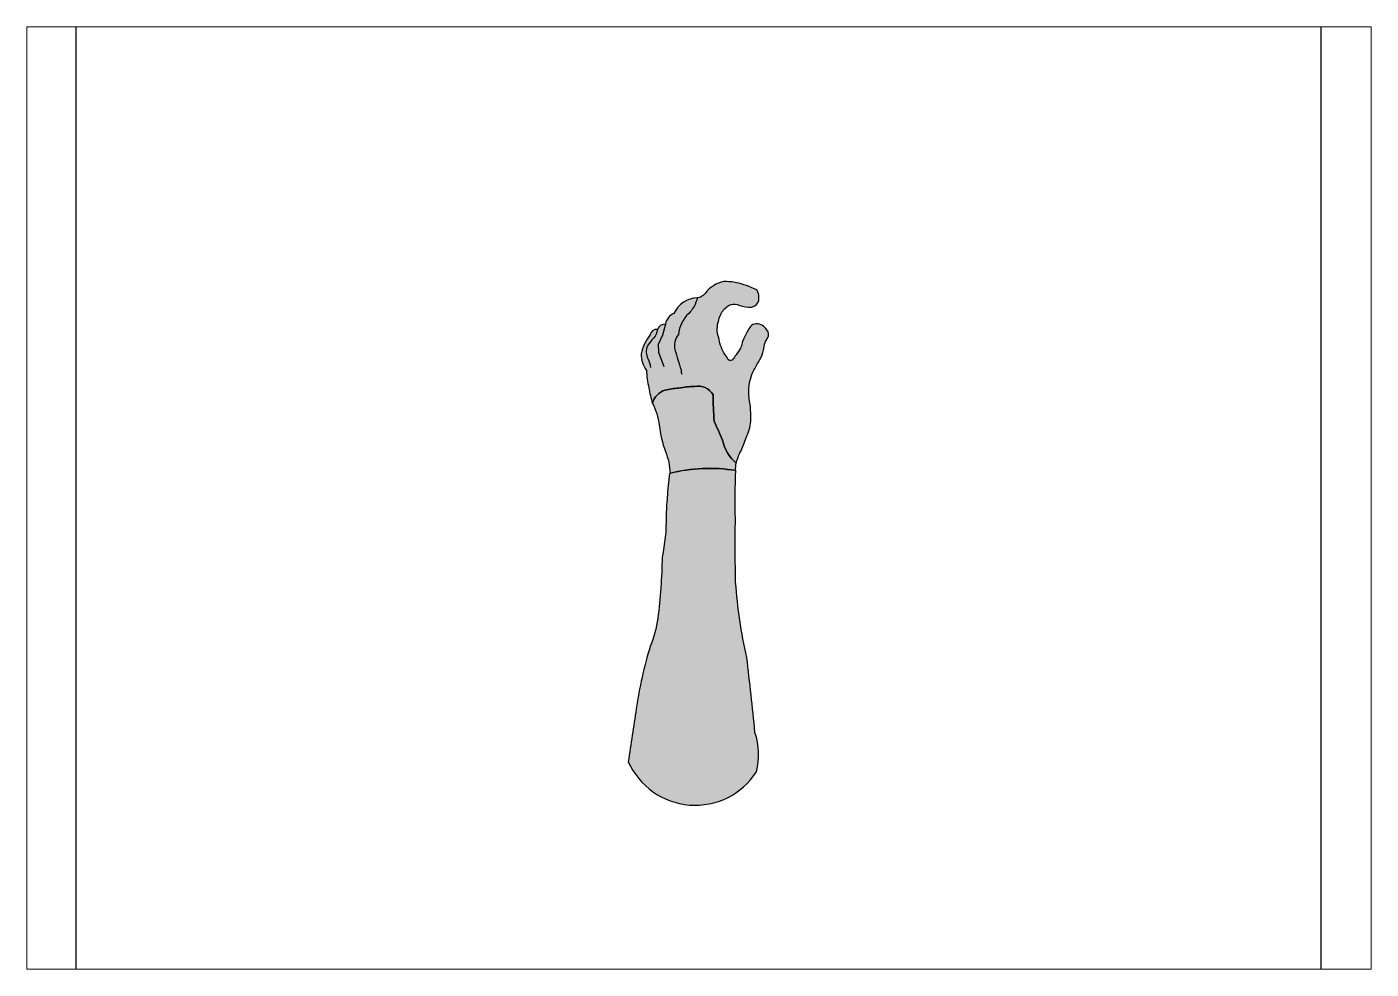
# Paper-space layout 'antebrazoIA' of a CAD drawing. Header units: millimetres. Extents: x 29 to 262, y 20 to 183.
# The model-space entities are those that its viewports show. They can reach past a viewport. Long polylines and large blocks are cut down to what shows.
import ezdxf

# ---------------------------------------------------------------- set-up
doc = ezdxf.new("R2010")
doc.units = ezdxf.units.MM
for name, color, linetype, plot in [('LINEAS', 250, 'Continuous', False), ('noImprimir', 255, 'Continuous', False), ('SOMBRAS', 255, 'Continuous', False)]:
    doc.layers.add(name, color=color, linetype=linetype, plot=plot)
pattern_1 = [(336.800377, (-211234.2166, -149794.374), (2.751642, 6.42017844), [5.08, -1.905]), (66.800377, (-211234.2166, -149794.374), (-6.42017844, 2.751642), [5.08, -1.905])]

msp = doc.modelspace()

# ---------------------------------------------------------------- hatches: boundary and pattern name
at = {"layer": 'SOMBRAS', "true_color": 0xf4e0c3}
h = msp.add_hatch(dxfattribs=at)
h.set_pattern_fill('ANGLE', color=254, angle=-23.19962)
h.set_pattern_definition(pattern_1)
h.paths.add_polyline_path([(-290608, -70948, 0.016285), (-290560, -72114, -0.00283), (-290188, -72957, 0.169623), (-289584, -73974, -0.058369), (-289353, -73396, 0.008424), (-289109, -72767, 0.103731), (-288932, -72023, 0.021436), (-288953, -71458, -0.063969), (-289024, -70828, -0.070322), (-288955, -70257, -0.04369), (-288796, -69854, 0.007615), (-288540, -69385, 0.094675), (-288369, -68958, -0.002309), (-288335, -68753, -0.090552), (-288281, -68590, 0.004178), (-288161, -68352, 0.196174), (-288168, -68158, 0.023169), (-288310, -67965, 0.156643), (-288622, -67809, 0.132278), (-288849, -67838, 0.083306), (-288969, -67949, 0.043056), (-289296, -68558, 0.042433), (-289323, -68661, -0.062052), (-289389, -68879, -0.041717), (-289588, -69181, 0.007693), (-289729, -69375, -0.536434), (-289933, -69382, -0.056867), (-290017, -69250, 0.007321), (-290162, -69034, -0.027797), (-290303, -68665, 0.034683), (-290383, -68339, -0.116297), (-290418, -67919, -0.080373), (-290245, -67351, -0.15762), (-289889, -66979, -0.214678), (-289469, -66978, 0.069118), (-289008, -67064, 0.052426), (-288855, -67053, 0.290439), (-288585, -66773, 0.108689), (-288613, -66403, 0.188563), (-288740, -66265, 0.006909), (-289249, -66071, 0.07217), (-290132, -65926, 0.173042), (-290924, -66414, -0.200873), (-291311, -66659, 0.287193), (-292339, -67342, 0.262047), (-292713, -67815, 0.320666), (-293075, -68050, 0.405936), (-293392, -68299, 0.124045), (-293795, -69136, 0.170835), (-293559, -69866, 0.045848), (-293451, -70632, 0.028584), (-293295, -71327, -0.252331), (-292730, -70740, -0.03848), (-292128, -70647, -0.038837), (-291427, -70576, -0.323371)])
at = {"layer": 'SOMBRAS', "true_color": 0x636466}
h = msp.add_hatch(dxfattribs=at)
h.set_pattern_fill('ANGLE', color=251, angle=-23.19962)
h.set_pattern_definition(pattern_1)
h.paths.add_polyline_path([(-290608, -70948, 0.323371), (-291427, -70576, 0.038837), (-292128, -70647, 0.03848), (-292730, -70740, 0.252331), (-293295, -71327, -0.089256), (-292990, -72286, 0.068679), (-292713, -73464, -0.081939), (-292514, -74420, -0.103119), (-289602, -74300, -0.088805), (-289583, -73974, -0.169702), (-290188, -72957, 0.00283), (-290560, -72114, -0.016285)])
at = {"layer": 'SOMBRAS', "true_color": 0x292a38}
h = msp.add_hatch(dxfattribs=at)
h.set_pattern_fill('ANGLE', color=250, angle=-23.19962)
h.set_pattern_definition(pattern_1)
h.paths.add_polyline_path([(-289608, -79249, -0.009246), (-289619, -76455, -0.015845), (-289602, -74300, 0.103891), (-292535, -74426, 0.01938), (-292637, -75493, 0.02566), (-292683, -76351, -0.052232), (-292865, -78130, -0.02782), (-293055, -80847, -0.062245), (-293392, -82091, 0.035773), (-294012, -84853, -0.001835), (-294363, -87195, 0.595932), (-288684, -87644, 0.136203), (-288752, -85894, 0.00404), (-289112, -82582, -0.038857)])

# ---------------------------------------------------------------- linework, layer by layer
at = {"layer": 'LINEAS'}
for points in [[(-288953, -71458, -0.063969), (-289024, -70828, -0.070322), (-288955, -70257, -0.04369), (-288796, -69854, 0.007615), (-288540, -69385, 0.094675), (-288369, -68958, -0.002309), (-288335, -68753, -0.090552), (-288281, -68590, 0.003279), (-288186, -68404, 0.255102), (-288168, -68158, 0.023169), (-288310, -67965, 0.122308), (-288547, -67826, 0.176919), (-288849, -67838, 0.130006), (-289018, -68025, 0.031996), (-289260, -68479, 0.077185), (-289323, -68661, -0.062052), (-289389, -68879, -0.041717), (-289588, -69181, 0.007693), (-289729, -69375, -0.48715), (-289920, -69397, -0.06382), (-290017, -69250, 0.007321), (-290162, -69034, -0.027797), (-290303, -68665, 0.034683), (-290383, -68339, -0.116297), (-290418, -67919, -0.080373), (-290245, -67351, -0.15762), (-289889, -66979, -0.175522), (-289542, -66952, 0.075063), (-289045, -67062, 0.065018), (-288855, -67053, 0.290439), (-288585, -66773, 0.091866), (-288598, -66459, 0.289331), (-288777, -66250, 0.006396), (-289249, -66071, 0.07217), (-290132, -65926, 0.183417), (-290958, -66458, -0.176551), (-291311, -66659, 0.287193), (-292339, -67342, 0.262047), (-292713, -67815, 0.320666), (-293075, -68050, 0.405936), (-293392, -68299, 0.124045), (-293795, -69136, 0.170835), (-293559, -69866, 0.045848), (-293451, -70632, 0.028584), (-293295, -71327, -0.252331), (-292730, -70740, -0.03848), (-292128, -70647, -0.038837), (-291427, -70576, -0.323371), (-290608, -70948, 0.016285), (-290560, -72114, -0.00283), (-290188, -72957, 0.169702), (-289583, -73974, -0.012457), (-289571, -73930, -0.05406), (-289353, -73396, 0.008424), (-289109, -72767, 0.103731), (-288932, -72023, 0.021436)], [(-290560, -72114, -0.016285), (-290608, -70948, 0.323371), (-291427, -70576, 0.038837), (-292128, -70647, 0.03848), (-292730, -70740, 0.252331), (-293295, -71327, -0.089256), (-292990, -72286, 0.068679), (-292713, -73464, -0.081939), (-292514, -74420, -0.103119), (-289602, -74300, -0.088805), (-289583, -73974, -0.169702), (-290188, -72957, 0.00283)], [(-289608, -79249, -0.009246), (-289619, -76455, -0.015845), (-289602, -74300, 0.103891), (-292535, -74426, 0.01938), (-292637, -75493, 0.02566), (-292683, -76351, -0.052232), (-292865, -78130, -0.02782), (-293055, -80847, -0.062245), (-293392, -82091, 0.035773), (-294012, -84853, -0.001835), (-294363, -87195, 0.595932), (-288684, -87644, 0.136203), (-288752, -85894, 0.00404), (-289112, -82582, -0.038857)]]:
    msp.add_lwpolyline(points, format="xyb", close=True, dxfattribs=at)
for points in [[(-291311, -66659, -0.153698), (-291688, -67344, 0.177328), (-292145, -68273, 0.236135), (-292297, -68962, 0.002881), (-292027, -69847, 0.099807), (-291988, -70029, -5.278567)], [(-293075, -68050, -0.162179), (-293242, -68436, 0.056561), (-293507, -68776, 0.139643), (-293577, -69070, 0.048508), (-293498, -69347, -0.059699), (-293375, -69737, 2.958666)]]:
    msp.add_lwpolyline(points, format="xyb", dxfattribs=at)
msp.add_lwpolyline([(-292713, -67815), (-292844, -68303), (-293034, -68714), (-293020, -69064), (-292786, -69696)], dxfattribs=at)
at = {"layer": 'noImprimir', "color": 7, "true_color": 0xffffff}
msp.add_lwpolyline([(-318820, -45343), (-263687, -45343), (-263687, -113677), (-318820, -113677)], close=True, dxfattribs=at)

psp = doc.layouts.new('antebrazoIA')

# ---------------------------------------------------------------- viewports
at = {"layer": 'noImprimir', "color": 7, "true_color": 0xffffff}
psp.add_viewport(center=(145.33, 101.83), size=(232.53, 162.9325), view_center_point=(-291231.36, -75518.01), view_height=41721.9598, dxfattribs=at)

doc.saveas('drawing.dxf')
